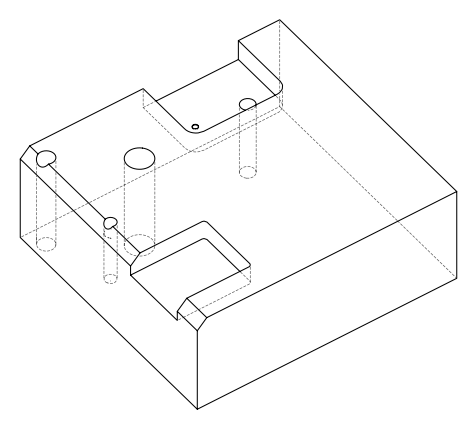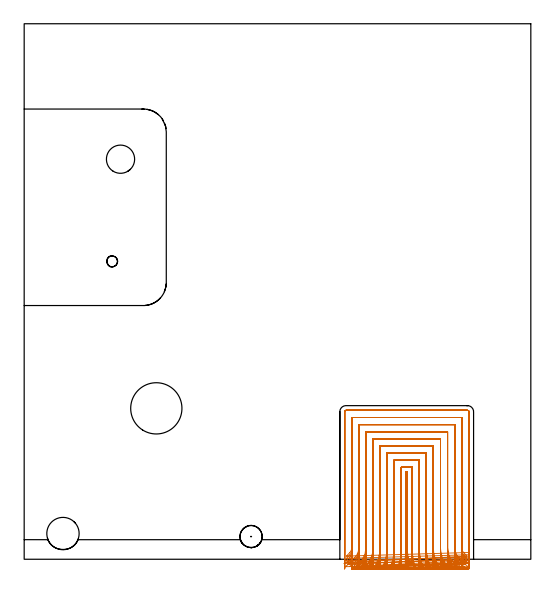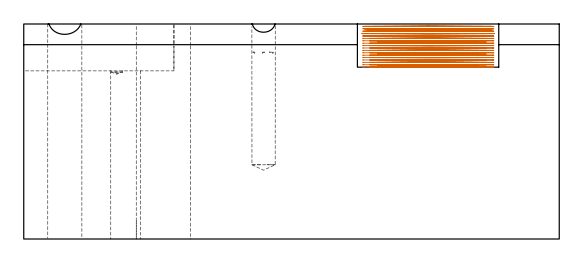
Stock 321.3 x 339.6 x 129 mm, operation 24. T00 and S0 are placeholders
(PLAN: 24 operations, 18 tool changes, 127 min)
(1 SPOT_DRILL | STEP1HOLE | NXT0321_9005460120000 | 0.05 min | 183 mm3)
(2 SPOT_DRILL_1 | STEP1HOLE_1 | NXT0321_9005460120000 | 0.05 min | 183 mm3)
(3 SPOT_DRILL_2 | STEP1HOLE_2 | NXT0321_9005460120000 | 0.06 min | 3352 mm3)
(4 SPOT_DRILL_3 | STEP1POCKET | NXT0321_9005460120000 | 0.03 min | 2 mm3)
(5 SPOT_DRILL_4 | STEP1POCKET_1 | NXT0321_9005460120000 | 0.03 min | 3048 mm3)
(6 DRILL_BLIND_HOLE_INTO_CENTER | STEP1HOLE | NXT0301_040 | 0.05 min | 272 mm3)
(7 GUN_DRILL_THROUGH_HOLE | STEP1HOLE | UGT0307_005 | 0.65 min | 6561 mm3)
(8 SPADE_DRILL_TO_ENLARGE_THROUGH_HOLE | STEP1HOLE | UGT0306_010 | 0.55 min | 31471 mm3)
(9 DRILL_TO_ENLARGE_THROUGH_HOLE | STEP1HOLE | UGT0301_001 | 0.57 min | 68473 mm3)
(10 DRILL_BLIND_HOLE_INTO_CENTER_1 | STEP1HOLE_1 | UGT0301_178 | 0.04 min | 106 mm3)
(11 GUN_DRILL_THROUGH_HOLE_1 | STEP1HOLE_1 | UGT0307_001 | 0.58 min | 2363 mm3)
(12 SPADE_DRILL_TO_ENLARGE_THROUGH_HOLE_1 | STEP1HOLE_1 | UGT0306_003 | 0.54 min | 13144 mm3)
(13 DRILL_TO_ENLARGE_THROUGH_HOLE_1 | STEP1HOLE_1 | UGT0301_050 | 0.56 min | 26742 mm3)
(14 DRILL_BLIND_HOLE_INTO_CENTER_2 | STEP1HOLE_2 | NXT0301_088 | 0.09 min | 1554 mm3)
(15 GUN_DRILL_THROUGH_HOLE_2 | STEP1HOLE_2 | UGT0307_008 | 0.53 min | 8025 mm3)
(16 DRILL_TO_ENLARGE_THROUGH_HOLE_2 | STEP1HOLE_2 | UGT0301_249 | 0.45 min | 19490 mm3)
(17 DRILL_BLIND_HOLE_INTO_CENTER_3 | STEP1POCKET | NXT0301_056 | 0.06 min | 659 mm3)
(18 DRILL_TO_ENLARGE_BLIND_HOLE | STEP1POCKET | UGT0301_273 | 0.09 min | 2195 mm3)
(19 GUN_DRILL_BLIND_HOLE | STEP1POCKET | UGT0307_010 | 0.49 min | 10321 mm3)
(20 DRILL_BLIND_HOLE_INTO_CENTER_4 | STEP1POCKET_1 | NXT0301_040 | 0.02 min | 57 mm3)
(21 AREA_MILL | FG_CHAMFER_SURFACE | UGT0205_001 | 8.15 min | 15574 mm3)
(22 AREA_MILL_1 | FG_CHAMFER_SURFACE_1 | UGT0205_001 | 1.67 min | 3307 mm3)
(23 MILL_SLOT | SLOT_PARTIAL_RECTANGULAR | UGT0201_136 | Follow Part, ap 5, ae 75% | 14.21 min | 302827 mm3)
(24 MILL_SLOT_1 | SLOT_PARTIAL_RECTANGULAR_1 | NXT0201_008 | Follow Part, ap 1.5, ae 75% | 97.52 min | 212760 mm3)
(TOOL NXT0321_9005460120000 | NC Spot Drill, 142deg, 12mm, Carbide, Uncoated | D12 PA142 FL30 Z2)
(TOOL NXT0301_040 | Carbide Drill 6.9mm [860.1-0690-035A1-MM 2214] | D6.9 PA140 FL53 Z2)
(TOOL UGT0307_005 | Gun Drill 8.3 mm | D8.3 PA130 FL24 Z1)
(TOOL UGT0306_010 | Spade Drill 19.5mm | D19.5 PA132 FL10 Z2)
(TOOL UGT0301_001 | Twist Drill 32.5 mm | D32.5 PA118 FL185 Z2)
(TOOL UGT0301_178 | Twist Drill 5.4 mm | D5.4 PA118 FL55 Z2)
(TOOL UGT0307_001 | Gun Drill 5 mm | D5 PA130 FL24 Z1)
(TOOL UGT0306_003 | Spade Drill 12.5mm | D12.5 PA132 FL10 Z2)
(TOOL UGT0301_050 | Twist Drill 20.5 mm | D20.5 PA118 FL145 Z2)
(TOOL NXT0301_088 | Carbide Drill 11.7mm [860.1-1170-035A1-MM 2214] | D11.7 PA140 FL55 Z2)
(TOOL UGT0307_008 | Gun Drill 11 mm | D11 PA130 FL24 Z1)
(TOOL UGT0301_249 | Twist Drill 17.9 mm | D17.9 PA118 FL130 Z2)
(TOOL NXT0301_056 | Carbide Drill 8.5mm [860.1-0850-026A1-MM 2214] | D8.5 PA140 FL47 Z2)
(TOOL UGT0301_273 | Twist Drill 14.1 mm | D14.1 PA118 FL114 Z2)
(TOOL UGT0307_010 | Gun Drill 14 mm | D14 PA130 FL24 Z1)
(TOOL UGT0205_001 | Chamfer Mill 20 x 3 x 45 deg. | D20 FL50 Z2)
(TOOL UGT0201_136 | Carbide End Mill 20.0 | D20 FL30 Z4)
(TOOL NXT0201_008 | ENDMILL 6mm [2P460-0600-NA 1630] | D6 FL26 Z6)
(OP 24 MILL_SLOT_1)
G17 G21 G94 G90
T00 M6
G54
G17 G0 G90 X243.589 Y-5.902 S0 M3
G43 Z139. H1
Z127.561
G94 G1 X242.827 Y-3. F250.
G2 X242.6 Y-2.094 R40.5 F500.
G1 X241.65 Y0.752
G3 X242.2 Y7.28 R39.
G1 Y55.4
X243.
Y7.283
G3 X243.551 Y0.752 R39.
X241.65 Y0.752 R3.
G1 X242.6 Y-2.094
G2 X242.374 Y-3. R40.5
G1 X241.612 Y-5.902 F250.
X248.357 Y-5.875
X247.5 Y-3.
G2 X246. Y7.283 R36. F500.
G1 Y58.4
X239.2
Y7.28
G2 X237.701 Y-3. R36.
G1 X236.845 Y-5.875 F250.
X253.205 Y-5.836
X252.226 Y-3.
G2 X250.5 Y7.283 R31.5 F500.
G1 Y62.9
X234.7
Y7.28
G2 X232.975 Y-3. R31.5
G1 X231.996 Y-5.836 F250.
X258.177 Y-5.774
X257.035 Y-3.
G2 X255. Y7.283 R27. F500.
G1 Y67.4
X230.2
Y7.28
G2 X228.167 Y-3. R27.
G1 X227.024 Y-5.774 F250.
X263.358 Y-5.668
X261.987 Y-3.
G2 X259.5 Y7.283 R22.5 F500.
G1 Y71.9
X225.7
Y7.28
G2 X223.214 Y-3. R22.5
G1 X221.844 Y-5.669 F250.
X268.94 Y-5.462
X267.226 Y-3.
G2 X264. Y7.283 R18. F500.
G1 Y76.4
X221.2
Y7.28
G2 X217.976 Y-3. R18.
G1 X216.263 Y-5.463 F250.
X275.538 Y-4.944
X273.253 Y-3.
G2 X268.5 Y7.283 R13.5 F500.
G1 Y80.9
X216.7
Y7.28
G2 X211.951 Y-3. R13.5
G1 X209.667 Y-4.945 F250.
X280.58 Y-2.097 F500.
X277.908 Y-0.733 F250.
G2 X273. Y7.283 R9. F500.
G1 Y85.4
X212.2
Y7.28
G2 X207.296 Y-0.734 R9.
G1 X204.625 Y-2.1 F250.
X280.862 Y1.996 F500.
X278.772 Y4.148 F250.
G2 X277.5 Y7.283 R4.5 F500.
G1 Y89.9
X207.7
Y7.28
G2 X206.429 Y4.145 R4.5
G1 X204.34 Y1.993 F250.
X282. Y4.283 F500.
Y7.283 F250.
Y93.6 F500.
G3 X281.2 Y94.4 R0.8
G1 X204.
G3 X203.2 Y93.6 R0.8
G1 Y7.28
Y4.28 F250.
G0 Z139.
X247.841 Y-5.908
Z126.123
G1 X247.104 Y-3.
G2 X246.508 Y-0.182 R36. F500.
G1 X243.551 Y-0.684
G3 X241.65 Y-0.684 R3.
X242.2 Y5.844 R39.
G1 Y55.4
X243.
Y5.846
G3 X243.551 Y-0.684 R39.
G1 X246.508 Y-0.182
G2 X246. Y5.846 R36.
G1 Y58.4
X239.2
Y5.844
G2 X238.097 Y-3. R36.
G1 X237.36 Y-5.908 F250.
X252.61 Y-5.879
X251.768 Y-3.
G2 X250.5 Y5.846 R31.5 F500.
G1 Y62.9
X234.7
Y5.844
G2 X233.433 Y-3. R31.5
G1 X232.591 Y-5.879 F250.
X257.473 Y-5.834
X256.49 Y-3.
G2 X255. Y5.846 R27. F500.
G1 Y67.4
X230.2
Y5.844
G2 X228.71 Y-3. R27.
G1 X227.728 Y-5.834 F250.
X262.492 Y-5.758
X261.312 Y-3.
G2 X259.5 Y5.846 R22.5 F500.
G1 Y71.9
X225.7
Y5.844
G2 X223.889 Y-3. R22.5
G1 X222.71 Y-5.759 F250.
X267.798 Y-5.613
X266.324 Y-3.
G2 X264. Y5.846 R18. F500.
G1 Y76.4
X221.2
Y5.844
G2 X218.877 Y-3. R18.
G1 X217.403 Y-5.613 F250.
X273.768 Y-5.266
X271.802 Y-3.
G2 X268.5 Y5.846 R13.5 F500.
G1 Y80.9
X216.7
Y5.844
G2 X213.4 Y-3. R13.5
G1 X211.434 Y-5.267 F250.
X279.922 Y-3.41
X277.353 Y-1.861
G2 X273. Y5.846 R9. F500.
G1 Y85.4
X212.2
Y5.844
G2 X207.849 Y-1.862 R9.
G1 X205.28 Y-3.412 F250.
X280.858 Y0.56 F500.
X278.77 Y2.713 F250.
G2 X277.5 Y5.846 R4.5 F500.
G1 Y89.9
X207.7
Y5.844
G2 X206.43 Y2.711 R4.5
G1 X204.341 Y0.558 F250.
X282. Y2.846 F500.
Y5.846 F250.
Y93.6 F500.
G3 X281.2 Y94.4 R0.8
G1 X204.
G3 X203.2 Y93.6 R0.8
G1 Y5.844
Y2.844 F250.
G0 Z139.
X247.372 Y-5.937
Z124.684
G1 X246.759 Y-3.
G2 X246.508 Y-1.673 R36. F500.
G1 X243.551 Y-2.176
G3 X241.65 Y-2.176 R3.
X242.2 Y4.353 R39.
G1 Y55.4
X243.
Y4.355
G3 X243.551 Y-2.176 R39.
G1 X246.508 Y-1.673
G2 X246. Y4.355 R36.
G1 Y58.4
X239.2
Y4.353
G2 X238.441 Y-3. R36.
G1 X237.828 Y-5.937 F250.
X252.071 Y-5.917
X251.371 Y-3.
G2 X250.5 Y4.355 R31.5 F500.
G1 Y62.9
X234.7
Y4.353
G2 X233.83 Y-3. R31.5
G1 X233.13 Y-5.917 F250.
X256.838 Y-5.887
X256.021 Y-3.
G2 X255. Y4.355 R27. F500.
G1 Y67.4
X230.2
Y4.353
G2 X229.18 Y-3. R27.
G1 X228.363 Y-5.887 F250.
X261.717 Y-5.835
X260.736 Y-3.
G2 X259.5 Y4.355 R22.5 F500.
G1 Y71.9
X225.7
Y4.353
G2 X224.465 Y-3. R22.5
G1 X223.484 Y-5.835 F250.
X266.797 Y-5.738
X265.571 Y-3.
G2 X264. Y4.355 R18. F500.
G1 Y76.4
X221.2
Y4.353
G2 X219.63 Y-3. R18.
G1 X218.404 Y-5.738 F250.
X272.314 Y-5.516
X270.679 Y-3.
G2 X268.5 Y4.355 R13.5 F500.
G1 Y80.9
X216.7
Y4.353
G2 X214.522 Y-3. R13.5
G1 X212.888 Y-5.516 F250.
X278.953 Y-4.629
X276.563 Y-2.817
G2 X273. Y4.355 R9. F500.
G1 Y85.4
X212.2
Y4.353
G2 X208.635 Y-2.821 R9.
G1 X206.244 Y-4.632 F250.
X281.152 Y-0.987 F500.
X278.948 Y1.048 F250.
G2 X277.5 Y4.355 R4.5 F500.
G1 Y89.9
X207.7
Y4.353
G2 X206.255 Y1.048 R4.5
G1 X204.052 Y-0.988 F250.
X282. Y1.355 F500.
Y4.355 F250.
Y93.6 F500.
G3 X281.2 Y94.4 R0.8
G1 X204.
G3 X203.2 Y93.6 R0.8
G1 Y4.353
Y1.353 F250.
G0 Z139.
X241.351 Y-5.968
Z123.245
G1 X241.787 Y-3.
G3 X242.2 Y2.663 R39. F500.
G1 Y55.4
X243.
Y2.671
G3 X243.415 Y-3. R39.
G1 X246.45
G2 X246. Y2.671 R36.
G1 Y58.4
X239.2
Y2.663
G2 X238.752 Y-3. R36.
G1 X238.28 Y-5.963 F250.
X251.555 Y-5.951
X251.015 Y-3.
G2 X250.5 Y2.671 R31.5 F500.
G1 Y62.9
X234.7
Y2.663
G2 X234.187 Y-3. R31.5
G1 X233.647 Y-5.951 F250.
X256.233 Y-5.933
X255.602 Y-3.
G2 X255. Y2.671 R27. F500.
G1 Y67.4
X230.2
Y2.663
G2 X229.599 Y-3. R27.
G1 X228.97 Y-5.933 F250.
X260.983 Y-5.903
X260.227 Y-3.
G2 X259.5 Y2.671 R22.5 F500.
G1 Y71.9
X225.7
Y2.663
G2 X224.976 Y-3. R22.5
G1 X224.221 Y-5.903 F250.
X265.862 Y-5.847
X264.917 Y-3.
G2 X264. Y2.671 R18. F500.
G1 Y76.4
X221.2
Y2.663
G2 X220.286 Y-3. R18.
G1 X219.342 Y-5.848 F250.
X271.009 Y-5.722
X269.749 Y-3.
G2 X268.5 Y2.671 R13.5 F500.
G1 Y80.9
X216.7
Y2.663
G2 X215.455 Y-3. R13.5
G1 X214.196 Y-5.723 F250.
X276.902 Y-5.329
X275.012 Y-3.
G2 X273. Y2.671 R9. F500.
G1 Y85.4
X212.2
Y2.663
G2 X210.195 Y-3. R9.
G1 X208.307 Y-5.332 F250.
X282.321 Y-2.727 F500.
X279.731 Y-1.214 F250.
G2 X277.5 Y2.671 R4.5 F500.
G1 Y89.9
X207.7
Y2.663
G2 X205.457 Y-1.23 R4.5
G1 X202.861 Y-2.734 F250.
X282. Y-0.329 F500.
Y2.671 F250.
Y93.6 F500.
G3 X281.2 Y94.4 R0.8
G1 X204.
G3 X203.2 Y93.6 R0.8
G1 Y2.663
Y-0.337 F250.
G0 Z139.
X241.747 Y-5.987
Z121.806
G1 X242.028 Y-3.
G3 X242.2 Y0.654 R39. F500.
G1 Y55.4
X243.
Y0.656
G3 X243.172 Y-3. R39.
G1 X246.186
G2 X246. Y0.656 R36.
G1 Y58.4
X239.2
Y0.654
G2 X239.014 Y-3. R36.
G1 X238.71 Y-5.985 F250.
X251.061 Y-5.98
X250.713 Y-3.
G2 X250.5 Y0.656 R31.5 F500.
G1 Y62.9
X234.7
Y0.654
G2 X234.487 Y-3. R31.5
G1 X234.139 Y-5.98 F250.
X255.655 Y-5.972
X255.249 Y-3.
G2 X255. Y0.656 R27. F500.
G1 Y67.4
X230.2
Y0.654
G2 X229.952 Y-3. R27.
G1 X229.546 Y-5.972 F250.
X260.286 Y-5.96
X259.799 Y-3.
G2 X259.5 Y0.656 R22.5 F500.
G1 Y71.9
X225.7
Y0.654
G2 X225.401 Y-3. R22.5
G1 X224.914 Y-5.96 F250.
X264.984 Y-5.937
X264.375 Y-3.
G2 X264. Y0.656 R18. F500.
G1 Y76.4
X221.2
Y0.654
G2 X220.825 Y-3. R18.
G1 X220.216 Y-5.938 F250.
X269.817 Y-5.888
X269.004 Y-3.
G2 X268.5 Y0.656 R13.5 F500.
G1 Y80.9
X216.7
Y0.654
G2 X216.196 Y-3. R13.5
G1 X215.384 Y-5.888 F250.
X274.995 Y-5.741
X273.776 Y-3.
G2 X273. Y0.656 R9. F500.
G1 Y85.4
X212.2
Y0.654
G2 X211.425 Y-3. R9.
G1 X210.207 Y-5.742 F250.
X281.604 Y-4.738
X279.237 Y-2.896
G2 X277.5 Y0.656 R4.5 F500.
G1 Y89.9
X207.7
Y0.654
G2 X205.959 Y-2.901 R4.5
G1 X203.589 Y-4.741 F250.
X282. Y-2.344 F500.
Y0.656 F250.
Y93.6 F500.
G3 X281.2 Y94.4 R0.8
G1 X204.
G3 X203.2 Y93.6 R0.8
G1 Y0.654
Y-2.346 F250.
G0 Z139.
X242.128 Y-5.999
Z120.367
G1 X242.191 Y-3.
G3 X242.2 Y-2.178 R39. F500.
G1 Y55.4
X243.
Y-2.176
G3 X243.009 Y-3. R39.
G1 X246.009
G2 X246. Y-2.176 R36.
G1 Y58.4
X239.2
Y-2.178
G2 X239.191 Y-3. R36.
G1 X239.122 Y-5.999 F250.
X250.589
X250.511 Y-3.
G2 X250.5 Y-2.176 R31.5 F500.
G1 Y62.9
X234.7
Y-2.178
G2 X234.689 Y-3. R31.5
G1 X234.611 Y-5.999 F250.
X255.104
X255.013 Y-3.
G2 X255. Y-2.176 R27. F500.
G1 Y67.4
X230.2
Y-2.178
G2 X230.187 Y-3. R27.
G1 X230.096 Y-5.999 F250.
X259.625 Y-5.998
X259.515 Y-3.
G2 X259.5 Y-2.176 R22.5 F500.
G1 Y71.9
X225.7
Y-2.178
G2 X225.685 Y-3. R22.5
G1 X225.575 Y-5.998 F250.
X264.156 Y-5.997
X264.019 Y-3.
G2 X264. Y-2.176 R18. F500.
G1 Y76.4
X221.2
Y-2.178
G2 X221.181 Y-3. R18.
G1 X221.044 Y-5.997 F250.
X268.708 Y-5.994
X268.525 Y-3.
G2 X268.5 Y-2.176 R13.5 F500.
G1 Y80.9
X216.7
Y-2.178
G2 X216.675 Y-3. R13.5
G1 X216.492 Y-5.994 F250.
X273.312 Y-5.987
X273.038 Y-3.
G2 X273. Y-2.176 R9. F500.
G1 Y85.4
X212.2
Y-2.178
G2 X212.162 Y-3. R9.
G1 X211.888 Y-5.987 F250.
X277.576 Y-6.
Y-3.
G2 X277.5 Y-2.176 R4.5 F500.
G1 Y89.9
X207.7
Y-2.178
G2 X207.624 Y-3. R4.5
G1 Y-6. F250.
X282. Y-5.176
Y-2.176
Y93.6 F500.
G3 X281.2 Y94.4 R0.8
G1 X204.
G3 X203.2 Y93.6 R0.8
G1 Y-2.178
Y-5.178 F250.
G0 X242.196 Y-6. Z118.928
G1 X242.2 Y-3.
Y-2.946 F500.
Y55.4
X243.
Y-2.945
Y-3.
X246.
Y-2.945
Y58.4
X239.2
Y-2.946
Y-3.
X239.195 Y-6. F250.
X250.505
X250.5 Y-3.
Y-2.945 F500.
Y62.9
X234.7
Y-2.946
Y-3.
X234.695 Y-6. F250.
X255.006
X255. Y-3.
Y-2.945 F500.
Y67.4
X230.2
Y-2.946
Y-3.
X230.194 Y-6. F250.
X259.507
X259.5 Y-3.
Y-2.945 F500.
Y71.9
X225.7
Y-2.946
Y-3.
X225.693 Y-6. F250.
X264.009
X264. Y-3.
Y-2.945 F500.
Y76.4
X221.2
Y-2.946
Y-3.
X221.191 Y-6. F250.
X268.512
X268.5 Y-3.
Y-2.945 F500.
Y80.9
X216.7
Y-2.946
Y-3.
X216.688 Y-6. F250.
X273.019
X273. Y-3.
Y-2.945 F500.
Y85.4
X212.2
Y-2.946
Y-3.
X212.182 Y-6. F250.
X277.537
X277.5 Y-3.
Y-2.945 F500.
Y89.9
X207.7
Y-2.946
Y-3.
X207.664 Y-6. F250.
X282. Y-5.945
Y-2.945
Y93.6 F500.
G3 X281.2 Y94.4 R0.8
G1 X204.
G3 X203.2 Y93.6 R0.8
G1 Y-2.946
Y-5.946 F250.
G0 X242.2 Y-6. Z117.489
G1 Y-3.
Y55.4 F500.
X243.
Y-3.
X246.
Y58.4
X239.2
Y-3.
Y-6. F250.
X250.5
Y-3.
Y62.9 F500.
X234.7
Y-3.
Y-6. F250.
X255.
Y-3.
Y67.4 F500.
X230.2
Y-3.
Y-6. F250.
X259.5
Y-3.
Y71.9 F500.
X225.7
Y-3.
Y-6. F250.
X264.
Y-3.
Y76.4 F500.
X221.2
Y-3.
Y-6. F250.
X268.5
Y-3.
Y80.9 F500.
X216.7
Y-3.
Y-6. F250.
X273.
Y-3.
Y85.4 F500.
X212.2
Y-3.
Y-6. F250.
X277.5
Y-3.
Y89.9 F500.
X207.7
Y-3.
Y-6. F250.
X282.
Y-3.
Y93.6 F500.
G3 X281.2 Y94.4 R0.8
G1 X204.
G3 X203.2 Y93.6 R0.8
G1 Y-3.
Y-6. F250.
G0 X242.2 Z116.05
G1 Y-3.
Y55.4 F500.
X243.
Y-3.
X246.
Y58.4
X239.2
Y-3.
Y-6. F250.
X250.5
Y-3.
Y62.9 F500.
X234.7
Y-3.
Y-6. F250.
X255.
Y-3.
Y67.4 F500.
X230.2
Y-3.
Y-6. F250.
X259.5
Y-3.
Y71.9 F500.
X225.7
Y-3.
Y-6. F250.
X264.
Y-3.
Y76.4 F500.
X221.2
Y-3.
Y-6. F250.
X268.5
Y-3.
Y80.9 F500.
X216.7
Y-3.
Y-6. F250.
X273.
Y-3.
Y85.4 F500.
X212.2
Y-3.
Y-6. F250.
X277.5
Y-3.
Y89.9 F500.
X207.7
Y-3.
Y-6. F250.
X282.
Y-3.
Y93.6 F500.
G3 X281.2 Y94.4 R0.8
G1 X204.
G3 X203.2 Y93.6 R0.8
G1 Y-3.
Y-6. F250.
G0 X242.2 Z114.611
G1 Y-3.
Y55.4 F500.
X243.
Y-3.
X246.
Y58.4
X239.2
Y-3.
Y-6. F250.
X250.5
Y-3.
Y62.9 F500.
X234.7
Y-3.
Y-6. F250.
X255.
Y-3.
Y67.4 F500.
X230.2
Y-3.
Y-6. F250.
X259.5
Y-3.
Y71.9 F500.
X225.7
Y-3.
Y-6. F250.
X264.
Y-3.
Y76.4 F500.
X221.2
Y-3.
Y-6. F250.
X268.5
Y-3.
Y80.9 F500.
X216.7
Y-3.
Y-6. F250.
X273.
Y-3.
Y85.4 F500.
X212.2
Y-3.
Y-6. F250.
X277.5
Y-3.
Y89.9 F500.
X207.7
Y-3.
Y-6. F250.
X282.
Y-3.
Y93.6 F500.
G3 X281.2 Y94.4 R0.8
G1 X204.
G3 X203.2 Y93.6 R0.8
G1 Y-3.
Y-6. F250.
G0 X242.2 Z113.172
G1 Y-3.
Y55.4 F500.
X243.
Y-3.
X246.
Y58.4
X239.2
Y-3.
Y-6. F250.
X250.5
Y-3.
Y62.9 F500.
X234.7
Y-3.
Y-6. F250.
X255.
Y-3.
Y67.4 F500.
X230.2
Y-3.
Y-6. F250.
X259.5
Y-3.
Y71.9 F500.
X225.7
Y-3.
Y-6. F250.
X264.
Y-3.
Y76.4 F500.
X221.2
Y-3.
Y-6. F250.
X268.5
Y-3.
Y80.9 F500.
X216.7
Y-3.
Y-6. F250.
X273.
Y-3.
Y85.4 F500.
X212.2
Y-3.
Y-6. F250.
X277.5
Y-3.
Y89.9 F500.
X207.7
Y-3.
Y-6. F250.
X282.
Y-3.
Y93.6 F500.
G3 X281.2 Y94.4 R0.8
G1 X204.
G3 X203.2 Y93.6 R0.8
G1 Y-3.
Y-6. F250.
G0 X242.2 Z111.733
G1 Y-3.
Y55.4 F500.
X243.
Y-3.
X246.
Y58.4
X239.2
Y-3.
Y-6. F250.
X250.5
Y-3.
Y62.9 F500.
X234.7
Y-3.
Y-6. F250.
X255.
Y-3.
Y67.4 F500.
X230.2
Y-3.
Y-6. F250.
X259.5
Y-3.
Y71.9 F500.
X225.7
Y-3.
Y-6. F250.
X264.
Y-3.
Y76.4 F500.
X221.2
Y-3.
Y-6. F250.
X268.5
Y-3.
Y80.9 F500.
X216.7
Y-3.
Y-6. F250.
X273.
Y-3.
Y85.4 F500.
X212.2
Y-3.
Y-6. F250.
X277.5
Y-3.
Y89.9 F500.
X207.7
Y-3.
Y-6. F250.
X282.
Y-3.
Y93.6 F500.
G3 X281.2 Y94.4 R0.8
G1 X204.
G3 X203.2 Y93.6 R0.8
G1 Y-3.
Y-6. F250.
G0 X242.2 Z110.295
G1 Y-3.
Y55.4 F500.
X243.
Y-3.
X246.
Y58.4
X239.2
Y-3.
Y-6. F250.
X250.5
Y-3.
Y62.9 F500.
X234.7
Y-3.
Y-6. F250.
X255.
Y-3.
Y67.4 F500.
X230.2
Y-3.
Y-6. F250.
X259.5
Y-3.
Y71.9 F500.
X225.7
Y-3.
Y-6. F250.
X264.
Y-3.
Y76.4 F500.
X221.2
Y-3.
Y-6. F250.
X268.5
Y-3.
Y80.9 F500.
X216.7
Y-3.
Y-6. F250.
X273.
Y-3.
Y85.4 F500.
X212.2
Y-3.
Y-6. F250.
X277.5
Y-3.
Y89.9 F500.
X207.7
Y-3.
Y-6. F250.
X282.
Y-3.
Y93.6 F500.
G3 X281.2 Y94.4 R0.8
G1 X204.
G3 X203.2 Y93.6 R0.8
G1 Y-3.
Y-6. F250.
G0 X242.2 Z108.856
G1 Y-3.
Y55.4 F500.
X243.
Y-3.
X246.
Y58.4
X239.2
Y-3.
Y-6. F250.
X250.5
Y-3.
Y62.9 F500.
X234.7
Y-3.
Y-6. F250.
X255.
Y-3.
Y67.4 F500.
X230.2
Y-3.
Y-6. F250.
X259.5
Y-3.
Y71.9 F500.
X225.7
Y-3.
Y-6. F250.
X264.
Y-3.
Y76.4 F500.
X221.2
Y-3.
Y-6. F250.
X268.5
Y-3.
Y80.9 F500.
X216.7
Y-3.
Y-6. F250.
X273.
Y-3.
Y85.4 F500.
X212.2
Y-3.
Y-6. F250.
X277.5
Y-3.
Y89.9 F500.
X207.7
Y-3.
Y-6. F250.
X282.
Y-3.
Y93.6 F500.
G3 X281.2 Y94.4 R0.8
G1 X204.
G3 X203.2 Y93.6 R0.8
G1 Y-3.
Y-6. F250.
G0 X242.2 Z107.417
G1 Y-3.
Y55.4 F500.
X243.
Y-3.
X246.
Y58.4
X239.2
Y-3.
Y-6. F250.
X250.5
Y-3.
Y62.9 F500.
X234.7
Y-3.
Y-6. F250.
X255.
Y-3.
Y67.4 F500.
X230.2
Y-3.
Y-6. F250.
X259.5
Y-3.
Y71.9 F500.
X225.7
Y-3.
Y-6. F250.
X264.
Y-3.
Y76.4 F500.
X221.2
Y-3.
Y-6. F250.
X268.5
Y-3.
Y80.9 F500.
X216.7
Y-3.
Y-6. F250.
X273.
Y-3.
Y85.4 F500.
X212.2
Y-3.
Y-6. F250.
X277.5
Y-3.
Y89.9 F500.
X207.7
Y-3.
Y-6. F250.
X282.
Y-3.
Y93.6 F500.
G3 X281.2 Y94.4 R0.8
G1 X204.
G3 X203.2 Y93.6 R0.8
G1 Y-3.
Y-6. F250.
G0 X242.2 Z105.978
G1 Y-3.
Y55.4 F500.
X243.
Y-3.
X246.
Y58.4
X239.2
Y-3.
Y-6. F250.
X250.5
Y-3.
Y62.9 F500.
X234.7
Y-3.
Y-6. F250.
X255.
Y-3.
Y67.4 F500.
X230.2
Y-3.
Y-6. F250.
X259.5
Y-3.
Y71.9 F500.
X225.7
Y-3.
Y-6. F250.
X264.
Y-3.
Y76.4 F500.
X221.2
Y-3.
Y-6. F250.
X268.5
Y-3.
Y80.9 F500.
X216.7
Y-3.
Y-6. F250.
X273.
Y-3.
Y85.4 F500.
X212.2
Y-3.
Y-6. F250.
X277.5
Y-3.
Y89.9 F500.
X207.7
Y-3.
Y-6. F250.
X282.
Y-3.
Y93.6 F500.
G3 X281.2 Y94.4 R0.8
G1 X204.
G3 X203.2 Y93.6 R0.8
G1 Y-3.
Y-6. F250.
G0 X242.2 Z104.539
G1 Y-3.
Y55.4 F500.
X243.
Y-3.
X246.
Y58.4
X239.2
Y-3.
Y-6. F250.
X250.5
Y-3.
Y62.9 F500.
X234.7
Y-3.
Y-6. F250.
X255.
Y-3.
Y67.4 F500.
X230.2
Y-3.
Y-6. F250.
X259.5
Y-3.
Y71.9 F500.
X225.7
Y-3.
Y-6. F250.
X264.
Y-3.
Y76.4 F500.
X221.2
Y-3.
Y-6. F250.
X268.5
Y-3.
Y80.9 F500.
X216.7
Y-3.
Y-6. F250.
X273.
Y-3.
Y85.4 F500.
X212.2
Y-3.
Y-6. F250.
X277.5
Y-3.
Y89.9 F500.
X207.7
Y-3.
Y-6. F250.
X282.
Y-3.
Y93.6 F500.
G3 X281.2 Y94.4 R0.8
G1 X204.
G3 X203.2 Y93.6 R0.8
G1 Y-3.
Y-6. F250.
G0 X242.2 Z103.1
G1 Y-3.
Y55.4 F500.
X243.
Y-3.
X246.
Y58.4
X239.2
Y-3.
Y-6. F250.
X250.5
Y-3.
Y62.9 F500.
X234.7
Y-3.
Y-6. F250.
X255.
Y-3.
Y67.4 F500.
X230.2
Y-3.
Y-6. F250.
X259.5
Y-3.
Y71.9 F500.
X225.7
Y-3.
Y-6. F250.
X264.
Y-3.
Y76.4 F500.
X221.2
Y-3.
Y-6. F250.
X268.5
Y-3.
Y80.9 F500.
X216.7
Y-3.
Y-6. F250.
X273.
Y-3.
Y85.4 F500.
X212.2
Y-3.
Y-6. F250.
X277.5
Y-3.
Y89.9 F500.
X207.7
Y-3.
Y-6. F250.
X282.
Y-3.
Y93.6 F500.
G3 X281.2 Y94.4 R0.8
G1 X204.
G3 X203.2 Y93.6 R0.8
G1 Y-3.
Y-6. F250.
G0 Z139.
M5
M2
